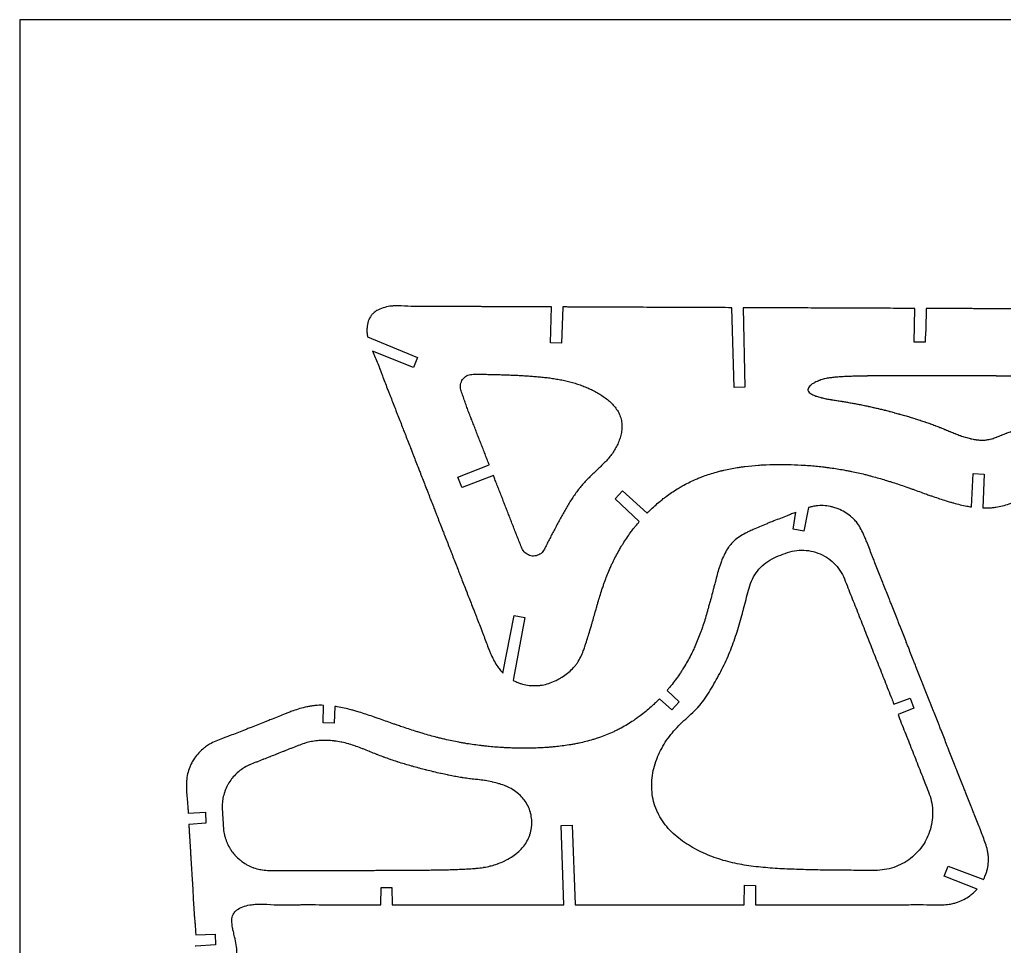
# Model space of a CAD drawing. Header units: inches. Extents: x 62.9 to 110.7, y -3.5 to 19.4.
# Drawn here: x 62.95 to 77.63, y 5.61 to 19.43 of the extents above; entities that cross this region are included whole.
import ezdxf

# ---------------------------------------------------------------- set-up
doc = ezdxf.new("R2010")
doc.units = ezdxf.units.IN
doc.header["$LTSCALE"] = 0.03937
doc.header["$MEASUREMENT"] = 0
doc.layers.add('Layer 11', color=18, linetype='Continuous', true_color=0x000000)

msp = doc.modelspace()

# ---------------------------------------------------------------- linework, layer by layer
at = {"layer": 'Layer 11'}
for p, q in [((70.866, 14.617), (70.881, 15.15)), ((71.051, 15.148), (71.027, 14.612)), ((71.051, 15.15), (71.051, 15.148)), ((73.57, 15.137), (73.57, 15.139)), ((73.603, 13.95), (73.57, 15.137)), ((73.74, 15.139), (73.764, 13.954)), ((76.291, 14.627), (76.301, 15.128)), ((76.471, 15.128), (76.471, 15.126)), ((68.136, 14.706), (68.197, 14.681)), ((68.197, 14.681), (68.882, 14.396)), ((71.027, 14.612), (70.866, 14.617)), ((76.452, 14.624), (76.291, 14.627)), ((68.822, 14.246), (68.21, 14.493)), ((68.882, 14.396), (68.822, 14.246)), ((73.764, 13.954), (73.603, 13.95)), ((69.484, 12.613), (69.951, 12.795)), ((70.013, 12.637), (69.546, 12.455)), ((77.143, 12.168), (77.171, 12.666)), ((77.171, 12.666), (77.332, 12.656)), ((77.332, 12.656), (77.312, 12.152)), ((69.543, 12.463), (69.484, 12.613)), ((69.546, 12.455), (69.543, 12.463)), ((71.829, 12.288), (71.939, 12.406)), ((71.939, 12.406), (72.305, 12.074)), ((72.188, 11.95), (71.829, 12.288)), ((74.487, 11.834), (74.527, 12.089)), ((74.704, 12.11), (74.645, 11.804)), ((74.713, 12.157), (74.704, 12.11)), ((72.19, 11.949), (72.188, 11.95)), ((74.645, 11.804), (74.487, 11.834)), ((70.156, 9.689), (70.324, 10.548)), ((70.482, 10.517), (70.314, 9.61)), ((70.324, 10.548), (70.482, 10.517)), ((70.314, 9.61), (70.308, 9.579)), ((72.604, 9.429), (72.605, 9.428)), ((72.605, 9.428), (72.786, 9.259)), ((72.676, 9.141), (72.489, 9.304)), ((72.786, 9.259), (72.676, 9.141)), ((75.987, 9.228), (76.228, 9.314)), ((76.228, 9.314), (76.287, 9.164)), ((67.475, 8.948), (67.48, 9.208)), ((67.649, 9.192), (67.636, 8.94)), ((76.287, 9.164), (76.049, 9.07)), ((67.636, 8.94), (67.475, 8.948)), ((65.461, 7.601), (65.716, 7.614)), ((65.716, 7.614), (65.723, 7.452)), ((65.723, 7.452), (65.47, 7.431)), ((71.026, 7.418), (71.187, 7.423)), ((71.064, 6.235), (71.026, 7.418)), ((71.187, 7.423), (71.234, 6.238)), ((76.739, 6.662), (76.799, 6.811)), ((76.799, 6.811), (77.313, 6.616)), ((77.228, 6.467), (76.739, 6.662)), ((77.313, 6.616), (77.325, 6.611)), ((68.333, 6.236), (68.337, 6.493)), ((68.337, 6.493), (68.498, 6.49)), ((68.498, 6.49), (68.503, 6.235)), ((73.753, 6.237), (73.76, 6.525)), ((73.76, 6.525), (73.921, 6.521)), ((73.921, 6.521), (73.923, 6.235)), ((68.333, 6.235), (68.333, 6.236)), ((71.234, 6.238), (71.234, 6.235)), ((73.753, 6.235), (73.753, 6.237)), ((65.572, 5.784), (65.861, 5.796)), ((65.861, 5.796), (65.868, 5.634)), ((65.574, 5.614), (65.566, 5.614)), ((65.868, 5.634), (65.574, 5.614))]:
    msp.add_line(p, q, dxfattribs=at)
msp.add_lwpolyline([(62.946, -3.526), (110.701, -3.526), (110.701, 19.435), (62.946, 19.435), (62.946, -3.526)], dxfattribs=at)
for points, knots in [([(79.229, 15.737), (79.228, 15.749), (79.221, 15.83), (79.207, 15.938), (79.158, 16.022), (79.089, 16.086), (78.969, 16.101), (78.856, 16.077), (78.754, 16.036), (78.688, 15.964), (78.658, 15.89), (78.653, 15.871), (78.648, 15.857), (78.63, 15.783), (78.632, 15.682), (78.648, 15.57), (78.668, 15.453), (78.689, 15.352), (78.687, 15.287), (78.686, 15.265), (78.681, 15.23), (78.644, 15.153), (78.544, 15.127), (78.428, 15.121), (78.312, 15.119), (78.206, 15.119), (78.103, 15.12), (77.999, 15.121), (77.892, 15.122), (77.785, 15.122), (77.678, 15.123), (77.571, 15.123), (77.465, 15.123), (77.359, 15.124), (77.252, 15.124), (77.146, 15.125), (77.039, 15.125), (76.933, 15.126), (76.827, 15.126), (76.72, 15.127), (76.614, 15.127), (76.514, 15.127), (76.481, 15.127), (76.471, 15.128)], [95.040531, 95.040531, 95.040531, 95.040531, 95.151722, 95.785612, 95.992299, 96.151722, 96.785612, 96.992299, 97.151722, 97.785612, 97.992299, 97.992299, 97.992299, 98.151722, 98.785612, 98.992299, 99.151722, 99.785612, 99.785612, 99.785612, 99.992299, 100.151722, 100.785612, 100.992299, 101.151722, 101.785612, 101.992299, 102.151722, 102.785612, 102.992299, 103.151722, 103.785612, 103.992299, 104.151722, 104.785612, 104.992299, 105.151722, 105.785612, 105.992299, 106.151722, 106.785612, 106.992299, 107.090617, 107.090617, 107.090617, 107.090617]), ([(70.881, 15.15), (70.861, 15.15), (70.818, 15.151), (70.759, 15.151), (70.652, 15.151), (70.546, 15.152), (70.44, 15.152), (70.333, 15.153), (70.227, 15.153), (70.12, 15.153), (70.014, 15.154), (69.907, 15.154), (69.801, 15.155), (69.694, 15.155), (69.588, 15.155), (69.481, 15.156), (69.375, 15.157), (69.269, 15.158), (69.162, 15.158), (69.056, 15.158), (68.949, 15.156), (68.843, 15.157), (68.736, 15.16), (68.63, 15.169), (68.524, 15.166), (68.485, 15.162), (68.467, 15.16), (68.4, 15.15), (68.309, 15.122), (68.226, 15.062), (68.158, 14.988), (68.126, 14.885), (68.126, 14.777), (68.131, 14.733), (68.135, 14.711), (68.136, 14.706)], [127.930467, 127.930467, 127.930467, 127.930467, 128.121861, 128.328548, 128.487971, 129.121861, 129.328548, 129.487971, 130.121861, 130.328548, 130.487971, 131.121861, 131.328548, 131.487971, 132.121861, 132.328548, 132.487971, 133.121861, 133.328548, 133.487971, 134.121861, 134.328548, 134.487971, 135.121861, 135.328548, 135.487971, 135.487971, 135.487971, 136.121861, 136.328548, 136.487971, 137.121861, 137.328548, 137.487971, 137.535409, 137.535409, 137.535409, 137.535409]), ([(73.57, 15.139), (73.505, 15.14), (73.418, 15.14), (73.314, 15.14), (73.207, 15.141), (73.101, 15.141), (72.994, 15.142), (72.888, 15.142), (72.781, 15.143), (72.675, 15.143), (72.569, 15.143), (72.462, 15.144), (72.356, 15.144), (72.249, 15.145), (72.143, 15.145), (72.036, 15.146), (71.93, 15.146), (71.823, 15.147), (71.717, 15.147), (71.61, 15.147), (71.504, 15.148), (71.398, 15.148), (71.291, 15.149), (71.185, 15.149), (71.088, 15.15), (71.058, 15.15), (71.051, 15.15)], [118.809644, 118.809644, 118.809644, 118.809644, 119.421684, 119.628372, 119.787795, 120.421684, 120.628372, 120.787795, 121.421684, 121.628372, 121.787795, 122.421684, 122.628372, 122.787795, 123.421684, 123.628372, 123.787795, 124.421684, 124.628372, 124.787795, 125.421684, 125.628372, 125.787795, 126.421684, 126.628372, 126.697812, 126.697812, 126.697812, 126.697812]), ([(76.301, 15.128), (76.283, 15.128), (76.244, 15.128), (76.188, 15.129), (76.081, 15.129), (75.975, 15.13), (75.869, 15.13), (75.762, 15.13), (75.656, 15.131), (75.549, 15.131), (75.443, 15.132), (75.336, 15.132), (75.23, 15.133), (75.123, 15.133), (75.017, 15.133), (74.91, 15.134), (74.804, 15.134), (74.698, 15.135), (74.591, 15.135), (74.485, 15.136), (74.378, 15.136), (74.272, 15.137), (74.165, 15.137), (74.059, 15.137), (73.952, 15.138), (73.861, 15.138), (73.792, 15.138), (73.74, 15.139)], [108.256027, 108.256027, 108.256027, 108.256027, 108.418638, 108.625325, 108.784748, 109.418638, 109.625325, 109.784748, 110.418638, 110.625325, 110.784748, 111.418638, 111.625325, 111.784748, 112.418638, 112.625325, 112.784748, 113.418638, 113.625325, 113.784748, 114.418638, 114.625325, 114.784748, 115.418638, 115.625325, 115.784748, 116.274001, 116.274001, 116.274001, 116.274001]), ([(68.21, 14.493), (68.214, 14.485), (68.224, 14.461), (68.262, 14.376), (68.3, 14.277), (68.337, 14.177), (68.374, 14.077), (68.413, 13.978), (68.452, 13.879), (68.491, 13.78), (68.53, 13.681), (68.568, 13.582), (68.607, 13.482), (68.646, 13.383), (68.684, 13.284), (68.723, 13.185), (68.762, 13.086), (68.801, 12.987), (68.839, 12.887), (68.878, 12.788), (68.917, 12.689), (68.955, 12.59), (68.994, 12.491), (69.033, 12.391), (69.071, 12.292), (69.11, 12.193), (69.149, 12.094), (69.187, 11.995), (69.226, 11.896), (69.265, 11.796), (69.303, 11.697), (69.342, 11.598), (69.381, 11.499), (69.419, 11.4), (69.458, 11.301), (69.497, 11.201), (69.535, 11.102), (69.574, 11.003), (69.613, 10.904), (69.651, 10.805), (69.69, 10.705), (69.729, 10.606), (69.768, 10.507), (69.807, 10.408), (69.845, 10.309), (69.883, 10.209), (69.919, 10.109), (69.959, 10.011), (70.001, 9.913), (70.051, 9.817), (70.114, 9.733), (70.142, 9.703), (70.155, 9.69), (70.156, 9.689)], [139.163557, 139.163557, 139.163557, 139.163557, 139.245164, 139.404586, 140.038476, 140.245164, 140.404586, 141.038476, 141.245164, 141.404586, 142.038476, 142.245164, 142.404586, 143.038476, 143.245164, 143.404586, 144.038476, 144.245164, 144.404586, 145.038476, 145.245164, 145.404586, 146.038476, 146.245164, 146.404586, 147.038476, 147.245164, 147.404586, 148.038476, 148.245164, 148.404586, 149.038476, 149.245164, 149.404586, 150.038476, 150.245164, 150.404586, 151.038476, 151.245164, 151.404586, 152.038476, 152.245164, 152.404586, 153.038476, 153.245164, 153.404586, 154.038476, 154.245164, 154.404586, 155.038476, 155.245164, 155.404586, 155.422806, 155.422806, 155.422806, 155.422806]), ([(69.951, 12.795), (69.95, 12.799), (69.948, 12.804), (69.937, 12.833), (69.927, 12.858), (69.907, 12.908), (69.898, 12.933), (69.878, 12.983), (69.868, 13.008), (69.849, 13.058), (69.839, 13.083), (69.819, 13.133), (69.81, 13.158), (69.79, 13.208), (69.78, 13.233), (69.761, 13.283), (69.751, 13.309), (69.732, 13.359), (69.722, 13.384), (69.702, 13.434), (69.693, 13.459), (69.673, 13.509), (69.663, 13.534), (69.644, 13.584), (69.634, 13.609), (69.616, 13.659), (69.607, 13.685), (69.589, 13.735), (69.58, 13.76), (69.563, 13.81), (69.554, 13.836), (69.537, 13.885), (69.527, 13.91), (69.519, 13.962), (69.521, 13.989), (69.536, 14.041), (69.549, 14.065), (69.585, 14.105), (69.607, 14.122), (69.657, 14.142), (69.684, 14.145), (69.737, 14.148), (69.764, 14.147), (69.817, 14.147), (69.844, 14.147), (69.898, 14.146), (69.925, 14.145), (69.979, 14.144), (70.006, 14.143), (70.059, 14.142), (70.086, 14.141), (70.14, 14.14), (70.167, 14.139), (70.221, 14.137), (70.247, 14.136), (70.301, 14.134), (70.328, 14.133), (70.382, 14.13), (70.408, 14.129), (70.435, 14.127)], [0.501316, 0.501316, 0.501316, 0.501316, 0.667522, 0.670022, 1.667549, 1.670049, 2.667575, 2.670075, 3.667602, 3.670102, 4.667628, 4.670128, 5.667655, 5.670155, 6.667682, 6.670182, 7.667708, 7.670208, 8.667735, 8.670235, 9.667762, 9.670262, 10.667788, 10.670288, 11.667815, 11.670315, 12.667841, 12.670341, 13.667868, 13.670368, 14.667895, 14.670395, 15.667921, 15.670421, 16.667948, 16.670448, 17.667975, 17.670475, 18.668001, 18.670501, 19.668028, 19.670528, 20.668055, 20.670555, 21.668081, 21.670581, 22.668108, 22.670608, 23.668134, 23.670634, 24.668161, 24.670661, 25.668188, 25.670688, 26.668214, 26.670714, 27.668241, 27.670741, 28.668268, 28.668268, 28.668268, 28.668268]), ([(70.435, 14.127), (70.462, 14.126), (70.489, 14.124), (70.543, 14.121), (70.569, 14.119), (70.623, 14.115), (70.65, 14.113), (70.703, 14.108), (70.73, 14.105), (70.784, 14.1), (70.81, 14.097), (70.864, 14.09), (70.89, 14.086), (70.943, 14.078), (70.97, 14.073), (71.023, 14.064), (71.049, 14.058), (71.102, 14.047), (71.128, 14.041), (71.18, 14.027), (71.206, 14.02), (71.257, 14.004), (71.283, 13.996), (71.333, 13.978), (71.358, 13.969), (71.408, 13.948), (71.433, 13.937), (71.481, 13.915), (71.505, 13.903), (71.553, 13.877), (71.576, 13.864), (71.622, 13.836), (71.644, 13.821), (71.688, 13.79), (71.709, 13.773), (71.75, 13.739), (71.77, 13.72), (71.807, 13.682), (71.824, 13.661), (71.856, 13.618), (71.87, 13.596), (71.895, 13.548), (71.905, 13.523), (71.92, 13.472), (71.925, 13.445), (71.93, 13.392), (71.931, 13.365), (71.927, 13.312), (71.923, 13.285), (71.913, 13.232), (71.906, 13.206), (71.889, 13.156), (71.879, 13.13), (71.857, 13.082), (71.845, 13.058), (71.818, 13.011), (71.803, 12.988), (71.772, 12.945), (71.756, 12.923), (71.721, 12.882), (71.703, 12.862), (71.666, 12.823), (71.647, 12.804), (71.609, 12.766), (71.59, 12.748), (71.551, 12.711), (71.531, 12.692), (71.493, 12.655), (71.473, 12.637), (71.435, 12.599), (71.416, 12.58), (71.379, 12.542), (71.361, 12.522), (71.326, 12.481), (71.309, 12.461), (71.276, 12.419), (71.259, 12.397), (71.228, 12.354), (71.213, 12.332), (71.183, 12.287), (71.168, 12.265), (71.14, 12.219), (71.126, 12.196), (71.098, 12.15), (71.085, 12.127), (71.059, 12.08), (71.045, 12.057), (71.02, 12.01), (71.007, 11.986), (70.982, 11.939), (70.969, 11.915), (70.944, 11.868), (70.932, 11.844), (70.907, 11.796), (70.894, 11.773), (70.869, 11.725), (70.857, 11.701), (70.832, 11.654), (70.82, 11.631), (70.797, 11.583), (70.786, 11.559), (70.773, 11.536), (70.76, 11.513), (70.744, 11.492), (70.703, 11.458), (70.678, 11.446), (70.626, 11.434), (70.599, 11.433), (70.546, 11.444), (70.521, 11.456), (70.479, 11.488), (70.461, 11.51), (70.435, 11.556), (70.426, 11.582), (70.407, 11.631), (70.396, 11.656), (70.376, 11.706), (70.366, 11.731), (70.347, 11.781), (70.337, 11.806), (70.318, 11.856), (70.308, 11.881), (70.288, 11.931), (70.278, 11.956), (70.259, 12.006), (70.249, 12.032), (70.23, 12.082), (70.22, 12.107), (70.2, 12.157), (70.191, 12.182), (70.171, 12.232), (70.161, 12.257), (70.142, 12.307), (70.132, 12.332), (70.112, 12.382), (70.103, 12.407), (70.083, 12.457), (70.073, 12.482), (70.054, 12.532), (70.044, 12.557), (70.027, 12.6), (70.02, 12.619), (70.013, 12.637)], [28.668268, 28.668268, 28.668268, 28.668268, 29.665631, 29.668131, 30.665658, 30.668158, 31.665684, 31.668184, 32.665711, 32.668211, 33.665738, 33.668238, 34.665764, 34.668264, 35.665791, 35.668291, 36.665817, 36.668317, 37.665844, 37.668344, 38.665871, 38.668371, 39.665897, 39.668397, 40.665924, 40.668424, 41.665951, 41.668451, 42.665977, 42.668477, 43.666004, 43.668504, 44.66603, 44.66853, 45.666057, 45.668557, 46.666084, 46.668584, 47.66611, 47.66861, 48.666137, 48.668637, 49.666164, 49.668664, 50.66619, 50.66869, 51.666217, 51.668717, 52.666244, 52.668744, 53.66627, 53.66877, 54.666297, 54.668797, 55.666323, 55.668823, 56.66635, 56.66885, 57.666377, 57.668877, 58.666403, 58.668903, 59.66643, 59.66893, 60.666457, 60.668957, 61.666483, 61.668983, 62.66651, 62.66901, 63.666536, 63.669036, 64.666563, 64.669063, 65.66659, 65.66909, 66.666616, 66.669116, 67.666643, 67.669143, 68.66667, 68.66917, 69.666696, 69.669196, 70.666723, 70.669223, 71.66675, 71.66925, 72.666776, 72.669276, 73.666803, 73.669303, 74.666829, 74.669329, 75.666856, 75.669356, 76.666883, 76.669383, 77.666909, 77.669409, 78.666936, 78.666936, 78.666936, 79.666963, 79.669463, 80.666989, 80.669489, 81.667016, 81.669516, 82.667043, 82.669543, 83.667069, 83.669569, 84.667096, 84.669596, 85.667122, 85.669622, 86.667149, 86.669649, 87.667176, 87.669676, 88.667202, 88.669702, 89.667229, 89.669729, 90.667256, 90.669756, 91.667282, 91.669782, 92.667309, 92.669809, 93.667335, 93.669835, 94.667362, 94.669862, 95.667389, 95.669889, 96.667415, 96.669915, 97.667442, 97.669942, 98.392819, 98.392819, 98.392819, 98.392819]), ([(77.527, 13.212), (77.524, 13.211), (77.521, 13.21), (77.518, 13.209), (77.496, 13.2), (77.471, 13.191), (77.423, 13.176), (77.394, 13.171), (77.344, 13.165), (77.314, 13.164), (77.264, 13.165), (77.234, 13.168), (77.184, 13.174), (77.155, 13.18), (77.106, 13.192), (77.077, 13.2), (77.029, 13.214), (77.001, 13.224), (76.954, 13.241), (76.926, 13.252), (76.879, 13.271), (76.851, 13.282), (76.805, 13.301), (76.777, 13.313), (76.731, 13.332), (76.703, 13.343), (76.656, 13.361), (76.629, 13.372), (76.581, 13.39), (76.553, 13.4), (76.506, 13.417), (76.478, 13.427), (76.43, 13.443), (76.402, 13.452), (76.354, 13.468), (76.326, 13.477), (76.278, 13.492), (76.249, 13.501), (76.201, 13.515), (76.173, 13.524), (76.124, 13.538), (76.096, 13.546), (76.047, 13.559), (76.018, 13.567), (75.97, 13.58), (75.941, 13.588), (75.892, 13.601), (75.863, 13.608), (75.815, 13.62), (75.786, 13.627), (75.737, 13.639), (75.708, 13.646), (75.659, 13.657), (75.63, 13.663), (75.58, 13.674), (75.551, 13.68), (75.502, 13.69), (75.473, 13.696), (75.423, 13.705), (75.394, 13.711), (75.345, 13.72), (75.315, 13.725), (75.266, 13.734), (75.237, 13.739), (75.187, 13.747), (75.158, 13.752), (75.109, 13.759), (75.079, 13.763), (75.031, 13.771), (75.002, 13.776), (74.954, 13.785), (74.925, 13.792), (74.878, 13.804), (74.85, 13.813), (74.805, 13.828), (74.779, 13.838), (74.736, 13.865), (74.71, 13.887), (74.701, 13.93), (74.719, 13.958), (74.758, 13.995), (74.783, 14.01), (74.827, 14.033), (74.854, 14.045), (74.901, 14.063), (74.929, 14.072), (74.978, 14.084), (75.007, 14.089), (75.057, 14.096), (75.087, 14.099), (75.136, 14.104), (75.166, 14.106), (75.216, 14.109), (75.246, 14.111), (75.296, 14.113), (75.326, 14.114), (75.376, 14.116), (75.406, 14.117), (75.456, 14.118), (75.486, 14.118), (75.537, 14.119), (75.566, 14.12), (75.617, 14.121), (75.646, 14.121), (75.697, 14.121), (75.727, 14.122), (75.777, 14.122), (75.807, 14.122), (75.857, 14.123), (75.887, 14.123), (75.937, 14.123), (75.967, 14.123), (76.017, 14.123), (76.047, 14.123), (76.097, 14.124), (76.127, 14.124), (76.177, 14.124), (76.207, 14.124), (76.258, 14.124), (76.287, 14.124), (76.338, 14.124), (76.368, 14.124), (76.418, 14.124), (76.448, 14.124), (76.498, 14.124), (76.528, 14.123), (76.578, 14.123), (76.608, 14.123), (76.658, 14.123), (76.688, 14.123), (76.738, 14.123), (76.768, 14.123), (76.818, 14.123), (76.848, 14.123), (76.898, 14.123), (76.928, 14.123), (76.979, 14.122), (77.008, 14.122), (77.059, 14.122), (77.089, 14.122), (77.139, 14.122), (77.169, 14.122), (77.219, 14.122), (77.249, 14.122), (77.299, 14.121), (77.329, 14.121), (77.379, 14.121), (77.409, 14.121), (77.459, 14.121), (77.489, 14.121), (77.539, 14.12), (77.569, 14.12), (77.619, 14.12), (77.649, 14.12), (77.7, 14.119), (77.729, 14.119), (77.779, 14.117), (77.809, 14.117), (77.859, 14.115), (77.889, 14.114), (77.938, 14.112), (77.968, 14.111), (78.017, 14.108), (78.046, 14.107), (78.095, 14.105), (78.124, 14.104), (78.173, 14.099), (78.202, 14.094), (78.246, 14.075), (78.27, 14.056), (78.301, 14.016), (78.314, 13.989), (78.326, 13.941), (78.327, 13.911), (78.328, 13.86), (78.331, 13.83), (78.333, 13.78), (78.334, 13.751), (78.337, 13.7), (78.34, 13.67), (78.337, 13.621), (78.329, 13.591), (78.305, 13.547), (78.285, 13.524), (78.245, 13.495), (78.217, 13.483), (78.17, 13.465), (78.143, 13.453), (78.096, 13.434), (78.068, 13.423), (78.022, 13.405), (77.994, 13.394), (77.947, 13.376), (77.919, 13.365), (77.872, 13.347), (77.845, 13.336), (77.798, 13.318), (77.77, 13.307), (77.723, 13.289), (77.695, 13.278), (77.648, 13.26), (77.621, 13.249), (77.574, 13.23), (77.549, 13.221), (77.527, 13.212)], [0, 0, 0, 0, 0.118028, 0.118028, 0.118028, 1, 1.118028, 2, 2.118028, 3, 3.118028, 4, 4.118028, 5, 5.118028, 6, 6.118028, 7, 7.118028, 8, 8.118028, 9, 9.118028, 10, 10.118028, 11, 11.118028, 12, 12.118028, 13, 13.118028, 14, 14.118028, 15, 15.118028, 16, 16.118028, 17, 17.118028, 18, 18.118028, 19, 19.118028, 20, 20.118028, 21, 21.118028, 22, 22.118028, 23, 23.118028, 24, 24.118028, 25, 25.118028, 26, 26.118028, 27, 27.118028, 28, 28.118028, 29, 29.118028, 30, 30.118028, 31, 31.118028, 32, 32.118028, 33, 33.118028, 34, 34.118028, 35, 35.118028, 36, 36.118028, 37, 37.118028, 38, 38.118028, 39, 39.118028, 40, 40.118028, 41, 41.118028, 42, 42.118028, 43, 43.118028, 44, 44.118028, 45, 45.118028, 46, 46.118028, 47, 47.118028, 48, 48.118028, 49, 49.118028, 50, 50.118028, 51, 51.118028, 52, 52.118028, 53, 53.118028, 54, 54.118028, 55, 55.118028, 56, 56.118028, 57, 57.118028, 58, 58.118028, 59, 59.118028, 60, 60.118028, 61, 61.118028, 62, 62.118028, 63, 63.118028, 64, 64.118028, 65, 65.118028, 66, 66.118028, 67, 67.118028, 68, 68.118028, 69, 69.118028, 70, 70.118028, 71, 71.118028, 72, 72.118028, 73, 73.118028, 74, 74.118028, 75, 75.118028, 76, 76.118028, 77, 77.118028, 78, 78.118028, 79, 79.118028, 80, 80.118028, 81, 81.118028, 82, 82.118028, 83, 83.118028, 84, 84.118028, 85, 85.118028, 86, 86.118028, 87, 87.118028, 88, 88.118028, 89, 89.118028, 90, 90.118028, 91, 91.118028, 92, 92.118028, 93, 93.118028, 94, 94.118028, 95, 95.118028, 96, 96.118028, 97, 97.118028, 98, 98.118028, 99, 99.118028, 100, 100, 100, 100]), ([(77.312, 12.152), (77.339, 12.152), (77.388, 12.152), (77.454, 12.156), (77.559, 12.17), (77.662, 12.197), (77.763, 12.231), (77.863, 12.267), (77.962, 12.305), (78.061, 12.344), (78.16, 12.383), (78.26, 12.421), (78.359, 12.46), (78.458, 12.499), (78.556, 12.539), (78.656, 12.577), (78.756, 12.614), (78.857, 12.649), (78.954, 12.692), (79.048, 12.741), (79.134, 12.806), (79.206, 12.884), (79.27, 12.969), (79.318, 13.065), (79.345, 13.168), (79.364, 13.272), (79.362, 13.378), (79.355, 13.485), (79.347, 13.592), (79.343, 13.678), (79.339, 13.748), (79.339, 13.75)], [186.434232, 186.434232, 186.434232, 186.434232, 186.687887, 186.894574, 187.053997, 187.687887, 187.894574, 188.053997, 188.687887, 188.894574, 189.053997, 189.687887, 189.894574, 190.053997, 190.687887, 190.894574, 191.053997, 191.687887, 191.894574, 192.053997, 192.687887, 192.894574, 193.053997, 193.687887, 193.894574, 194.053997, 194.687887, 194.894574, 195.053997, 195.687887, 195.707939, 195.707939, 195.707939, 195.707939]), ([(72.305, 12.074), (72.307, 12.075), (72.32, 12.089), (72.382, 12.15), (72.461, 12.221), (72.544, 12.288), (72.628, 12.353), (72.716, 12.413), (72.807, 12.467), (72.9, 12.519), (72.996, 12.565), (73.094, 12.606), (73.194, 12.644), (73.295, 12.676), (73.398, 12.703), (73.501, 12.728), (73.606, 12.748), (73.711, 12.764), (73.816, 12.778), (73.922, 12.788), (74.028, 12.795), (74.135, 12.8), (74.241, 12.802), (74.347, 12.802), (74.454, 12.8), (74.56, 12.796), (74.666, 12.789), (74.773, 12.782), (74.879, 12.771), (74.984, 12.758), (75.09, 12.744), (75.195, 12.728), (75.3, 12.708), (75.404, 12.688), (75.508, 12.664), (75.611, 12.638), (75.714, 12.611), (75.816, 12.581), (75.918, 12.55), (76.019, 12.518), (76.12, 12.484), (76.221, 12.449), (76.321, 12.413), (76.421, 12.377), (76.521, 12.341), (76.622, 12.306), (76.723, 12.272), (76.825, 12.242), (76.927, 12.212), (77.031, 12.187), (77.119, 12.172), (77.142, 12.168), (77.143, 12.168)], [169.240568, 169.240568, 169.240568, 169.240568, 169.263175, 169.422598, 170.056488, 170.263175, 170.422598, 171.056488, 171.263175, 171.422598, 172.056488, 172.263175, 172.422598, 173.056488, 173.263175, 173.422598, 174.056488, 174.263175, 174.422598, 175.056488, 175.263175, 175.422598, 176.056488, 176.263175, 176.422598, 177.056488, 177.263175, 177.422598, 178.056488, 178.263175, 178.422598, 179.056488, 179.263175, 179.422598, 180.056488, 180.263175, 180.422598, 181.056488, 181.263175, 181.422598, 182.056488, 182.263175, 182.422598, 183.056488, 183.263175, 183.422598, 184.056488, 184.263175, 184.422598, 185.056488, 185.263175, 185.270296, 185.270296, 185.270296, 185.270296]), ([(74.527, 12.089), (74.521, 12.086), (74.493, 12.075), (74.449, 12.058), (74.345, 12.016), (74.241, 11.976), (74.138, 11.935), (74.034, 11.893), (73.931, 11.849), (73.828, 11.803), (73.726, 11.753), (73.631, 11.693), (73.556, 11.613), (73.489, 11.524), (73.439, 11.422), (73.4, 11.317), (73.364, 11.21), (73.336, 11.102), (73.308, 10.994), (73.28, 10.886), (73.251, 10.777), (73.221, 10.669), (73.191, 10.562), (73.159, 10.454), (73.123, 10.348), (73.085, 10.243), (73.044, 10.139), (72.997, 10.037), (72.948, 9.937), (72.894, 9.838), (72.835, 9.743), (72.774, 9.649), (72.709, 9.558), (72.64, 9.472), (72.614, 9.442), (72.604, 9.429)], [129.923089, 129.923089, 129.923089, 129.923089, 129.978482, 130.18517, 130.344592, 130.978482, 131.18517, 131.344592, 131.978482, 132.18517, 132.344592, 132.978482, 133.18517, 133.344592, 133.978482, 134.18517, 134.344592, 134.978482, 135.18517, 135.344592, 135.978482, 136.18517, 136.344592, 136.978482, 137.18517, 137.344592, 137.978482, 138.18517, 138.344592, 138.978482, 139.18517, 139.344592, 139.978482, 140.18517, 140.332136, 140.332136, 140.332136, 140.332136]), ([(77.325, 6.611), (77.328, 6.616), (77.34, 6.642), (77.358, 6.685), (77.392, 6.793), (77.404, 6.906), (77.39, 7.015), (77.366, 7.123), (77.325, 7.229), (77.284, 7.334), (77.243, 7.438), (77.202, 7.542), (77.161, 7.646), (77.12, 7.75), (77.079, 7.854), (77.038, 7.958), (76.997, 8.063), (76.956, 8.167), (76.914, 8.271), (76.873, 8.375), (76.832, 8.479), (76.791, 8.583), (76.75, 8.687), (76.709, 8.791), (76.668, 8.895), (76.627, 9), (76.586, 9.104), (76.545, 9.208), (76.503, 9.312), (76.462, 9.416), (76.421, 9.52), (76.38, 9.624), (76.339, 9.728), (76.298, 9.833), (76.257, 9.937), (76.216, 10.041), (76.175, 10.145), (76.134, 10.249), (76.092, 10.353), (76.051, 10.457), (76.01, 10.561), (75.969, 10.665), (75.928, 10.77), (75.887, 10.874), (75.846, 10.978), (75.805, 11.082), (75.764, 11.186), (75.722, 11.29), (75.682, 11.394), (75.641, 11.498), (75.6, 11.602), (75.558, 11.707), (75.513, 11.81), (75.46, 11.909), (75.386, 11.991), (75.303, 12.066), (75.204, 12.123), (75.097, 12.16), (74.988, 12.187), (74.875, 12.192), (74.767, 12.172), (74.729, 12.162), (74.713, 12.157)], [109.739474, 109.739474, 109.739474, 109.739474, 109.788336, 109.995024, 110.154446, 110.788336, 110.995024, 111.154446, 111.788336, 111.995024, 112.154446, 112.788336, 112.995024, 113.154446, 113.788336, 113.995024, 114.154446, 114.788336, 114.995024, 115.154446, 115.788336, 115.995024, 116.154446, 116.788336, 116.995024, 117.154446, 117.788336, 117.995024, 118.154446, 118.788336, 118.995024, 119.154446, 119.788336, 119.995024, 120.154446, 120.788336, 120.995024, 121.154446, 121.788336, 121.995024, 122.154446, 122.788336, 122.995024, 123.154446, 123.788336, 123.995024, 124.154446, 124.788336, 124.995024, 125.154446, 125.788336, 125.995024, 126.154446, 126.788336, 126.995024, 127.154446, 127.788336, 127.995024, 128.154446, 128.788336, 128.995024, 129.144405, 129.144405, 129.144405, 129.144405]), ([(70.308, 9.579), (70.311, 9.578), (70.333, 9.567), (70.371, 9.55), (70.473, 9.515), (70.579, 9.499), (70.686, 9.503), (70.791, 9.517), (70.892, 9.551), (70.987, 9.6), (71.079, 9.655), (71.164, 9.721), (71.234, 9.799), (71.296, 9.883), (71.34, 9.979), (71.375, 10.079), (71.408, 10.18), (71.44, 10.28), (71.47, 10.381), (71.5, 10.482), (71.528, 10.585), (71.557, 10.687), (71.587, 10.79), (71.618, 10.891), (71.652, 10.992), (71.687, 11.093), (71.726, 11.192), (71.769, 11.289), (71.814, 11.385), (71.864, 11.48), (71.917, 11.571), (71.973, 11.662), (72.033, 11.75), (72.097, 11.835), (72.14, 11.889), (72.17, 11.926), (72.19, 11.949)], [157.413092, 157.413092, 157.413092, 157.413092, 157.439178, 157.645865, 157.805288, 158.439178, 158.645865, 158.805288, 159.439178, 159.645865, 159.805288, 160.439178, 160.645865, 160.805288, 161.439178, 161.645865, 161.805288, 162.439178, 162.645865, 162.805288, 163.439178, 163.645865, 163.805288, 164.439178, 164.645865, 164.805288, 165.439178, 165.645865, 165.805288, 166.439178, 166.645865, 166.805288, 167.439178, 167.645865, 167.805288, 168.090211, 168.090211, 168.090211, 168.090211]), ([(74.747, 6.755), (74.7, 6.756), (74.652, 6.757), (74.558, 6.76), (74.51, 6.762), (74.415, 6.765), (74.368, 6.767), (74.273, 6.772), (74.226, 6.775), (74.131, 6.782), (74.084, 6.786), (73.99, 6.795), (73.942, 6.8), (73.848, 6.812), (73.801, 6.819), (73.708, 6.834), (73.661, 6.843), (73.568, 6.863), (73.522, 6.874), (73.431, 6.899), (73.385, 6.913), (73.296, 6.944), (73.251, 6.961), (73.164, 6.997), (73.12, 7.017), (73.036, 7.059), (72.994, 7.082), (72.912, 7.131), (72.873, 7.157), (72.796, 7.212), (72.758, 7.242), (72.687, 7.304), (72.654, 7.338), (72.591, 7.409), (72.561, 7.446), (72.508, 7.525), (72.484, 7.566), (72.443, 7.651), (72.426, 7.696), (72.399, 7.787), (72.389, 7.833), (72.377, 7.927), (72.374, 7.975), (72.375, 8.07), (72.379, 8.117), (72.393, 8.211), (72.403, 8.257), (72.429, 8.349), (72.444, 8.394), (72.48, 8.481), (72.501, 8.524), (72.546, 8.608), (72.571, 8.648), (72.624, 8.726), (72.653, 8.764), (72.714, 8.837), (72.747, 8.872), (72.813, 8.939), (72.847, 8.972), (72.917, 9.036), (72.952, 9.068), (73.021, 9.134), (73.054, 9.167), (73.116, 9.239), (73.145, 9.277), (73.199, 9.355), (73.224, 9.395), (73.274, 9.476), (73.298, 9.517), (73.344, 9.6), (73.367, 9.641), (73.411, 9.725), (73.433, 9.768), (73.474, 9.853), (73.494, 9.896), (73.532, 9.983), (73.55, 10.027), (73.584, 10.116), (73.6, 10.16), (73.63, 10.25), (73.645, 10.295), (73.672, 10.386), (73.686, 10.432), (73.712, 10.523), (73.724, 10.569), (73.749, 10.66), (73.761, 10.706), (73.785, 10.798), (73.797, 10.844), (73.821, 10.935), (73.833, 10.982), (73.865, 11.07), (73.886, 11.113), (73.937, 11.194), (73.966, 11.231), (74.032, 11.299), (74.069, 11.33), (74.148, 11.382), (74.19, 11.404), (74.277, 11.442), (74.321, 11.459), (74.366, 11.475), (74.366, 11.475), (74.366, 11.475), (74.366, 11.475), (74.411, 11.491), (74.456, 11.505), (74.55, 11.522), (74.597, 11.524), (74.692, 11.52), (74.739, 11.513), (74.831, 11.49), (74.876, 11.473), (74.961, 11.431), (75.001, 11.406), (75.076, 11.347), (75.11, 11.314), (75.171, 11.241), (75.198, 11.202), (75.241, 11.118), (75.258, 11.073), (75.293, 10.985), (75.31, 10.941), (75.345, 10.853), (75.363, 10.808), (75.398, 10.72), (75.415, 10.676), (75.45, 10.588), (75.467, 10.544), (75.502, 10.456), (75.52, 10.411), (75.554, 10.323), (75.572, 10.279), (75.607, 10.191), (75.624, 10.147), (75.659, 10.058), (75.676, 10.014), (75.711, 9.926), (75.729, 9.882), (75.763, 9.794), (75.781, 9.75), (75.816, 9.661), (75.833, 9.617), (75.868, 9.529), (75.885, 9.485), (75.92, 9.397), (75.937, 9.352), (75.965, 9.282), (75.976, 9.255), (75.987, 9.228)], [226.589654, 226.589654, 226.589654, 226.589654, 227.586993, 227.589493, 228.586994, 228.589494, 229.586996, 229.589496, 230.586998, 230.589498, 231.586999, 231.589499, 232.587001, 232.589501, 233.587002, 233.589502, 234.587004, 234.589504, 235.587006, 235.589506, 236.587007, 236.589507, 237.587009, 237.589509, 238.587011, 238.589511, 239.587012, 239.589512, 240.587014, 240.589514, 241.587016, 241.589515, 242.587017, 242.589517, 243.587019, 243.589519, 244.58702, 244.58952, 245.587022, 245.589522, 246.587024, 246.589524, 247.587025, 247.589525, 248.587027, 248.589527, 249.587029, 249.589529, 250.58703, 250.58953, 251.587032, 251.589532, 252.587033, 252.589533, 253.587035, 253.589535, 254.587037, 254.589537, 255.587038, 255.589538, 256.58704, 256.58954, 257.587042, 257.589542, 258.587043, 258.589543, 259.587045, 259.589545, 260.587047, 260.589546, 261.587048, 261.589548, 262.58705, 262.58955, 263.587051, 263.589551, 264.587053, 264.589553, 265.587055, 265.589555, 266.587056, 266.589556, 267.587058, 267.589558, 268.58706, 268.589559, 269.587061, 269.589561, 270.587063, 270.589563, 271.587064, 271.589564, 272.587066, 272.589566, 273.587068, 273.589568, 274.587069, 274.589569, 275.587071, 275.589571, 276.587073, 276.587073, 276.587073, 276.589573, 276.589573, 276.589573, 277.587074, 277.589574, 278.587076, 278.589576, 279.587077, 279.589577, 280.587079, 280.589579, 281.587081, 281.589581, 282.587082, 282.589582, 283.587084, 283.589584, 284.587086, 284.589586, 285.587087, 285.589587, 286.587089, 286.589589, 287.587091, 287.58959, 288.587092, 288.589592, 289.587094, 289.589594, 290.587095, 290.589595, 291.587097, 291.589597, 292.587099, 292.589599, 293.5871, 293.5896, 294.587102, 294.589602, 295.587104, 295.589603, 296.587105, 296.589605, 297.587107, 297.589607, 298.195849, 298.195849, 298.195849, 298.195849]), ([(72.489, 9.304), (72.478, 9.292), (72.451, 9.265), (72.41, 9.226), (72.327, 9.15), (72.241, 9.079), (72.15, 9.013), (72.058, 8.949), (71.962, 8.891), (71.863, 8.84), (71.762, 8.792), (71.658, 8.749), (71.552, 8.714), (71.445, 8.68), (71.336, 8.653), (71.227, 8.631), (71.116, 8.612), (71.005, 8.597), (70.894, 8.586), (70.782, 8.577), (70.671, 8.571), (70.559, 8.568), (70.447, 8.567), (70.335, 8.569), (70.223, 8.574), (70.111, 8.58), (70, 8.589), (69.888, 8.6), (69.777, 8.613), (69.666, 8.628), (69.556, 8.647), (69.446, 8.667), (69.336, 8.69), (69.227, 8.716), (69.119, 8.743), (69.011, 8.773), (68.904, 8.805), (68.797, 8.839), (68.69, 8.874), (68.585, 8.91), (68.479, 8.947), (68.373, 8.985), (68.268, 9.022), (68.162, 9.059), (68.056, 9.094), (67.949, 9.126), (67.841, 9.155), (67.743, 9.177), (67.661, 9.191), (67.649, 9.192)], [140.989385, 140.989385, 140.989385, 140.989385, 141.129385, 141.336072, 141.495495, 142.129385, 142.336072, 142.495495, 143.129385, 143.336072, 143.495495, 144.129385, 144.336072, 144.495495, 145.129385, 145.336072, 145.495495, 146.129385, 146.336072, 146.495495, 147.129385, 147.336072, 147.495495, 148.129385, 148.336072, 148.495495, 149.129385, 149.336072, 149.495495, 150.129385, 150.336072, 150.495495, 151.129385, 151.336072, 151.495495, 152.129385, 152.336072, 152.495495, 153.129385, 153.336072, 153.495495, 154.129385, 154.336072, 154.495495, 155.129385, 155.336072, 155.495495, 156.129385, 156.233428, 156.233428, 156.233428, 156.233428]), ([(67.48, 9.208), (67.436, 9.21), (67.37, 9.208), (67.286, 9.197), (67.177, 9.176), (67.069, 9.143), (66.964, 9.104), (66.859, 9.064), (66.756, 9.021), (66.652, 8.98), (66.548, 8.939), (66.443, 8.898), (66.34, 8.856), (66.236, 8.814), (66.132, 8.773), (66.026, 8.735), (65.92, 8.697), (65.817, 8.654), (65.723, 8.593), (65.635, 8.524), (65.56, 8.439), (65.506, 8.341), (65.461, 8.239), (65.437, 8.128), (65.432, 8.016), (65.434, 7.905), (65.447, 7.793), (65.456, 7.681), (65.459, 7.633), (65.46, 7.608), (65.461, 7.601)], [156.906899, 156.906899, 156.906899, 156.906899, 157.296936, 157.503623, 157.663046, 158.296936, 158.503623, 158.663046, 159.296936, 159.503623, 159.663046, 160.296936, 160.503623, 160.663046, 161.296936, 161.503623, 161.663046, 162.296936, 162.503623, 162.663046, 163.296936, 163.503623, 163.663046, 164.296936, 164.503623, 164.663046, 165.296936, 165.503623, 165.663046, 165.726729, 165.726729, 165.726729, 165.726729]), ([(76.049, 9.07), (76.052, 9.061), (76.056, 9.052), (76.077, 9), (76.094, 8.955), (76.129, 8.867), (76.146, 8.823), (76.181, 8.735), (76.199, 8.691), (76.234, 8.603), (76.251, 8.558), (76.286, 8.47), (76.303, 8.426), (76.338, 8.338), (76.355, 8.294), (76.39, 8.205), (76.408, 8.161), (76.442, 8.073), (76.46, 8.029), (76.495, 7.941), (76.513, 7.897), (76.541, 7.806), (76.552, 7.76), (76.564, 7.666), (76.567, 7.618), (76.564, 7.523), (76.558, 7.476), (76.539, 7.383), (76.526, 7.337), (76.492, 7.249), (76.471, 7.206), (76.423, 7.124), (76.395, 7.086), (76.334, 7.013), (76.3, 6.979), (76.228, 6.918), (76.189, 6.89), (76.108, 6.842), (76.065, 6.821), (75.976, 6.787), (75.931, 6.773), (75.838, 6.755), (75.79, 6.749), (75.696, 6.745), (75.648, 6.746), (75.553, 6.747), (75.506, 6.747), (75.411, 6.747), (75.364, 6.747), (75.269, 6.748), (75.221, 6.748), (75.127, 6.749), (75.079, 6.75), (74.984, 6.751), (74.937, 6.751), (74.842, 6.753), (74.795, 6.754), (74.747, 6.755), (74.747, 6.755)], [199.390527, 199.390527, 199.390527, 199.390527, 199.58711, 199.58961, 200.587112, 200.589612, 201.587113, 201.589613, 202.587115, 202.589615, 203.587117, 203.589617, 204.587118, 204.589618, 205.58712, 205.58962, 206.587121, 206.589621, 207.587123, 207.589623, 208.587125, 208.589625, 209.587126, 209.589626, 210.587128, 210.589628, 211.58713, 211.58963, 212.587131, 212.589631, 213.587133, 213.589633, 214.587135, 214.589634, 215.587136, 215.589636, 216.587138, 216.589638, 217.587139, 217.589639, 218.587141, 218.589641, 219.587143, 219.589643, 220.587144, 220.589644, 221.587146, 221.589646, 222.587148, 222.589648, 223.587149, 223.589649, 224.587151, 224.589651, 225.587152, 225.589652, 226.587154, 226.589654, 226.589654, 226.589654, 226.589654]), ([(67.089, 8.603), (67.093, 8.604), (67.097, 8.606), (67.101, 8.607), (67.132, 8.619), (67.166, 8.633), (67.233, 8.653), (67.273, 8.663), (67.342, 8.675), (67.383, 8.68), (67.452, 8.686), (67.493, 8.686), (67.563, 8.685), (67.604, 8.681), (67.673, 8.673), (67.714, 8.666), (67.782, 8.652), (67.822, 8.642), (67.889, 8.622), (67.929, 8.61), (67.994, 8.587), (68.033, 8.572), (68.098, 8.547), (68.136, 8.531), (68.201, 8.505), (68.239, 8.489), (68.304, 8.464), (68.342, 8.449), (68.408, 8.425), (68.447, 8.411), (68.513, 8.388), (68.552, 8.375), (68.618, 8.354), (68.658, 8.342), (68.724, 8.322), (68.764, 8.31), (68.831, 8.292), (68.871, 8.281), (68.938, 8.262), (68.978, 8.252), (69.046, 8.235), (69.086, 8.225), (69.153, 8.208), (69.194, 8.199), (69.262, 8.184), (69.302, 8.175), (69.37, 8.161), (69.411, 8.153), (69.479, 8.141), (69.52, 8.134), (69.589, 8.123), (69.63, 8.116), (69.699, 8.108), (69.74, 8.105), (69.809, 8.097), (69.85, 8.091), (69.919, 8.081), (69.96, 8.073), (70.028, 8.059), (70.068, 8.048), (70.134, 8.028), (70.173, 8.014), (70.237, 7.987), (70.274, 7.968), (70.333, 7.931), (70.367, 7.906), (70.419, 7.86), (70.447, 7.83), (70.49, 7.775), (70.512, 7.74), (70.543, 7.678), (70.558, 7.639), (70.576, 7.572), (70.583, 7.531), (70.588, 7.461), (70.587, 7.42), (70.578, 7.351), (70.568, 7.31), (70.545, 7.244), (70.528, 7.207), (70.494, 7.146), (70.47, 7.112), (70.425, 7.059), (70.395, 7.03), (70.342, 6.985), (70.308, 6.961), (70.249, 6.924), (70.213, 6.904), (70.15, 6.874), (70.112, 6.858), (70.046, 6.835), (70.007, 6.822), (69.939, 6.805), (69.899, 6.797), (69.83, 6.786), (69.789, 6.781), (69.72, 6.774), (69.678, 6.771), (69.609, 6.767), (69.568, 6.765), (69.498, 6.762), (69.457, 6.76), (69.387, 6.758), (69.346, 6.757), (69.276, 6.756), (69.235, 6.755), (69.165, 6.754), (69.124, 6.753), (69.054, 6.752), (69.013, 6.752), (68.943, 6.751), (68.902, 6.751), (68.832, 6.75), (68.791, 6.75), (68.721, 6.749), (68.68, 6.749), (68.61, 6.749), (68.569, 6.749), (68.499, 6.748), (68.458, 6.748), (68.389, 6.748), (68.347, 6.748), (68.278, 6.748), (68.236, 6.747), (68.167, 6.747), (68.125, 6.747), (68.056, 6.747), (68.014, 6.747), (67.945, 6.747), (67.903, 6.747), (67.834, 6.747), (67.792, 6.747), (67.723, 6.747), (67.681, 6.747), (67.612, 6.747), (67.57, 6.747), (67.501, 6.747), (67.459, 6.746), (67.39, 6.746), (67.348, 6.746), (67.279, 6.746), (67.237, 6.746), (67.168, 6.746), (67.126, 6.746), (67.057, 6.746), (67.016, 6.746), (66.946, 6.746), (66.905, 6.746), (66.835, 6.746), (66.794, 6.747), (66.724, 6.746), (66.683, 6.745), (66.613, 6.748), (66.572, 6.752), (66.503, 6.765), (66.463, 6.776), (66.398, 6.8), (66.36, 6.817), (66.3, 6.852), (66.265, 6.875), (66.211, 6.918), (66.181, 6.947), (66.135, 6.999), (66.109, 7.032), (66.072, 7.09), (66.053, 7.127), (66.025, 7.191), (66.012, 7.23), (65.995, 7.298), (65.989, 7.339), (65.982, 7.408), (65.981, 7.449), (65.977, 7.519), (65.974, 7.56), (65.97, 7.63), (65.967, 7.671), (65.968, 7.741), (65.972, 7.782), (65.984, 7.85), (65.995, 7.89), (66.018, 7.956), (66.035, 7.994), (66.068, 8.055), (66.091, 8.09), (66.134, 8.144), (66.162, 8.175), (66.214, 8.222), (66.246, 8.247), (66.305, 8.285), (66.341, 8.305), (66.405, 8.334), (66.443, 8.348), (66.508, 8.373), (66.547, 8.389), (66.611, 8.414), (66.65, 8.429), (66.715, 8.455), (66.753, 8.47), (66.818, 8.496), (66.856, 8.511), (66.921, 8.536), (66.96, 8.552), (67.024, 8.577), (67.059, 8.591), (67.089, 8.603)], [0, 0, 0, 0, 0.118028, 0.118028, 0.118028, 1, 1.118028, 2, 2.118028, 3, 3.118028, 4, 4.118028, 5, 5.118028, 6, 6.118028, 7, 7.118028, 8, 8.118028, 9, 9.118028, 10, 10.118028, 11, 11.118028, 12, 12.118028, 13, 13.118028, 14, 14.118028, 15, 15.118028, 16, 16.118028, 17, 17.118028, 18, 18.118028, 19, 19.118028, 20, 20.118028, 21, 21.118028, 22, 22.118028, 23, 23.118028, 24, 24.118028, 25, 25.118028, 26, 26.118028, 27, 27.118028, 28, 28.118028, 29, 29.118028, 30, 30.118028, 31, 31.118028, 32, 32.118028, 33, 33.118028, 34, 34.118028, 35, 35.118028, 36, 36.118028, 37, 37.118028, 38, 38.118028, 39, 39.118028, 40, 40.118028, 41, 41.118028, 42, 42.118028, 43, 43.118028, 44, 44.118028, 45, 45.118028, 46, 46.118028, 47, 47.118028, 48, 48.118028, 49, 49.118028, 50, 50.118028, 51, 51.118028, 52, 52.118028, 53, 53.118028, 54, 54.118028, 55, 55.118028, 56, 56.118028, 57, 57.118028, 58, 58.118028, 59, 59.118028, 60, 60.118028, 61, 61.118028, 62, 62.118028, 63, 63.118028, 64, 64.118028, 65, 65.118028, 66, 66.118028, 67, 67.118028, 68, 68.118028, 69, 69.118028, 70, 70.118028, 71, 71.118028, 72, 72.118028, 73, 73.118028, 74, 74.118028, 75, 75.118028, 76, 76.118028, 77, 77.118028, 78, 78.118028, 79, 79.118028, 80, 80.118028, 81, 81.118028, 82, 82.118028, 83, 83.118028, 84, 84.118028, 85, 85.118028, 86, 86.118028, 87, 87.118028, 88, 88.118028, 89, 89.118028, 90, 90.118028, 91, 91.118028, 92, 92.118028, 93, 93.118028, 94, 94.118028, 95, 95.118028, 96, 96.118028, 97, 97.118028, 98, 98.118028, 99, 99.118028, 100, 100, 100, 100]), ([(65.47, 7.431), (65.47, 7.424), (65.472, 7.394), (65.474, 7.346), (65.481, 7.234), (65.488, 7.122), (65.495, 7.01), (65.501, 6.899), (65.508, 6.787), (65.515, 6.675), (65.522, 6.564), (65.529, 6.452), (65.534, 6.34), (65.54, 6.227), (65.547, 6.115), (65.557, 6.006), (65.566, 5.913), (65.571, 5.841), (65.572, 5.784)], [166.399611, 166.399611, 166.399611, 166.399611, 166.463152, 166.669839, 166.829262, 167.463152, 167.669839, 167.829262, 168.463152, 168.669839, 168.829262, 169.463152, 169.669839, 169.829262, 170.463152, 170.669839, 170.829262, 171.319495, 171.319495, 171.319495, 171.319495]), ([(73.923, 6.235), (73.992, 6.235), (74.083, 6.235), (74.193, 6.235), (74.305, 6.235), (74.416, 6.235), (74.528, 6.235), (74.64, 6.235), (74.752, 6.235), (74.864, 6.235), (74.976, 6.235), (75.088, 6.235), (75.2, 6.235), (75.312, 6.235), (75.424, 6.235), (75.536, 6.235), (75.648, 6.235), (75.76, 6.235), (75.872, 6.235), (75.984, 6.234), (76.096, 6.234), (76.207, 6.235), (76.319, 6.236), (76.431, 6.237), (76.544, 6.233), (76.656, 6.23), (76.768, 6.231), (76.877, 6.254), (76.917, 6.266), (76.934, 6.272), (77.001, 6.294), (77.086, 6.338), (77.172, 6.409), (77.206, 6.443), (77.223, 6.461), (77.228, 6.467)], [202.560283, 202.560283, 202.560283, 202.560283, 203.171748, 203.378436, 203.537858, 204.171748, 204.378436, 204.537858, 205.171748, 205.378436, 205.537858, 206.171748, 206.378436, 206.537858, 207.171748, 207.378436, 207.537858, 208.171748, 208.378436, 208.537858, 209.171748, 209.378436, 209.537858, 210.171748, 210.378436, 210.537858, 211.171748, 211.378436, 211.537858, 211.537858, 211.537858, 212.171748, 212.378436, 212.537858, 212.604353, 212.604353, 212.604353, 212.604353]), ([(66.181, 5.477), (66.184, 5.493), (66.192, 5.576), (66.165, 5.701), (66.135, 5.827), (66.109, 5.949), (66.105, 6.037), (66.132, 6.09), (66.14, 6.108), (66.161, 6.136), (66.241, 6.198), (66.357, 6.232), (66.47, 6.242), (66.582, 6.245), (66.693, 6.236), (66.805, 6.233), (66.916, 6.232), (67.029, 6.235), (67.141, 6.235), (67.253, 6.236), (67.365, 6.235), (67.476, 6.235), (67.588, 6.235), (67.7, 6.235), (67.812, 6.235), (67.924, 6.235), (68.036, 6.235), (68.148, 6.235), (68.231, 6.235), (68.291, 6.235), (68.333, 6.235)], [174.951913, 174.951913, 174.951913, 174.951913, 175.111336, 175.745226, 175.951913, 176.111336, 176.745226, 176.745226, 176.745226, 176.951913, 177.111336, 177.745226, 177.951913, 178.111336, 178.745226, 178.951913, 179.111336, 179.745226, 179.951913, 180.111336, 180.745226, 180.951913, 181.111336, 181.745226, 181.951913, 182.111336, 182.745226, 182.951913, 183.111336, 183.48762, 183.48762, 183.48762, 183.48762]), ([(68.503, 6.235), (68.516, 6.235), (68.601, 6.235), (68.708, 6.235), (68.82, 6.235), (68.932, 6.235), (69.044, 6.235), (69.155, 6.235), (69.267, 6.235), (69.379, 6.235), (69.491, 6.235), (69.603, 6.235), (69.715, 6.235), (69.827, 6.235), (69.939, 6.235), (70.051, 6.235), (70.163, 6.235), (70.275, 6.235), (70.387, 6.235), (70.499, 6.235), (70.611, 6.235), (70.723, 6.235), (70.835, 6.235), (70.932, 6.235), (71.007, 6.235), (71.064, 6.235)], [184.161844, 184.161844, 184.161844, 184.161844, 184.279253, 184.913143, 185.11983, 185.279253, 185.913143, 186.11983, 186.279253, 186.913143, 187.11983, 187.279253, 187.913143, 188.11983, 188.279253, 188.913143, 189.11983, 189.279253, 189.913143, 190.11983, 190.279253, 190.913143, 191.11983, 191.279253, 191.787034, 191.787034, 191.787034, 191.787034]), ([(71.234, 6.235), (71.303, 6.235), (71.396, 6.235), (71.506, 6.235), (71.618, 6.235), (71.73, 6.235), (71.842, 6.235), (71.954, 6.235), (72.066, 6.235), (72.178, 6.235), (72.29, 6.235), (72.402, 6.235), (72.514, 6.235), (72.625, 6.235), (72.737, 6.235), (72.849, 6.235), (72.961, 6.235), (73.073, 6.235), (73.185, 6.235), (73.297, 6.235), (73.409, 6.235), (73.521, 6.235), (73.62, 6.235), (73.695, 6.235), (73.753, 6.235)], [194.320689, 194.320689, 194.320689, 194.320689, 194.940294, 195.146981, 195.306404, 195.940294, 196.146981, 196.306404, 196.940294, 197.146981, 197.306404, 197.940294, 198.146981, 198.306404, 198.940294, 199.146981, 199.306404, 199.940294, 200.146981, 200.306404, 200.940294, 201.146981, 201.306404, 201.822435, 201.822435, 201.822435, 201.822435])]:
    msp.add_open_spline(points, degree=3, knots=knots, dxfattribs=at)
msp.add_open_spline([(76.471, 15.126), (76.467, 14.959), (76.464, 14.791), (76.452, 14.624)], degree=3, dxfattribs=at)

doc.saveas('drawing.dxf')
